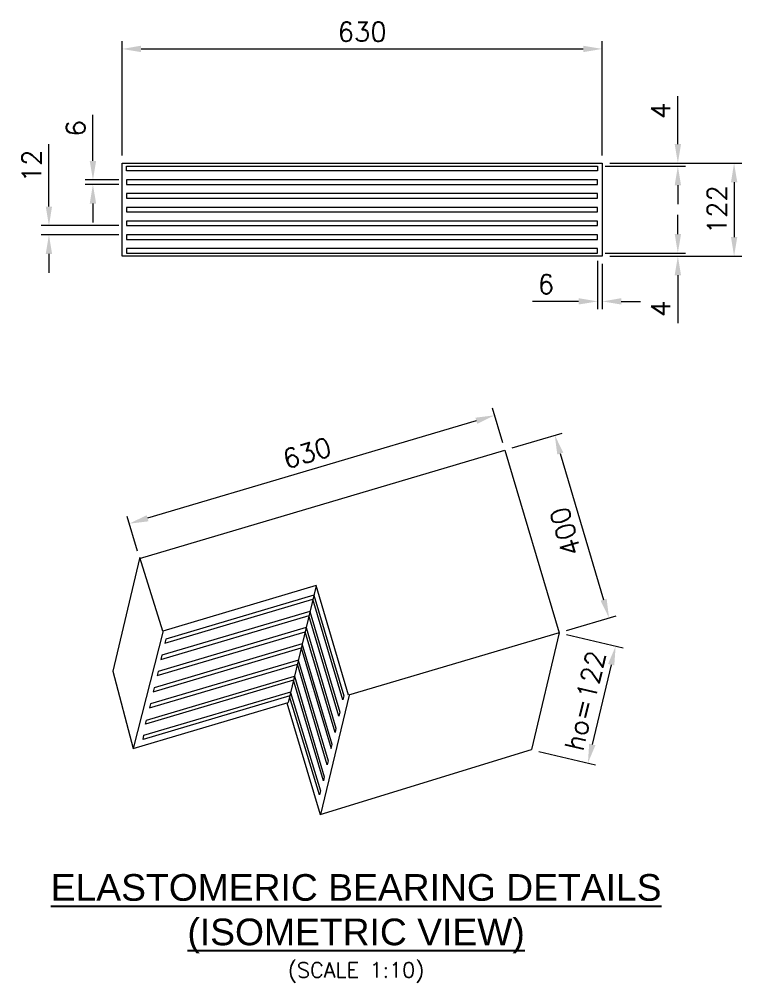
# Model space of a CAD drawing. Extents: x 2542500 to 2835796, y -294794 to -159040.
# Drawn here: x 2645017 to 2645965, y -201421 to -200156 of the extents above; entities that cross this region are included whole.
import ezdxf
from ezdxf.enums import TextEntityAlignment as Align

# ---------------------------------------------------------------- set-up
doc = ezdxf.new("R2010")
doc.units = 0
doc.header["$LTSCALE"] = 8
doc.header["$MEASUREMENT"] = 0
doc.header["$PDMODE"] = 35
doc.layers.get('0').update_dxf_attribs({"color": 22, "linetype": 'CONTINUOUS'})
doc.layers.get('DEFPOINTS').update_dxf_attribs({"linetype": 'CONTINUOUS'})
for name, color, linetype, lineweight in [('beams', 3, 'CONTINUOUS', 20), ('DIMENSION', 8, 'CONTINUOUS', 18), ('HATCH SOLID', 253, 'CONTINUOUS', 5), ('R_HATCH SOLID', 253, 'CONTINUOUS', 5), ('TEXT G', 7, 'CONTINUOUS', 18)]:
    doc.layers.add(name, color=color, linetype=linetype, lineweight=lineweight)
doc.layers.add('TEXT M', color=1, linetype='CONTINUOUS')
doc.styles.add('ARIEL', font='arial.ttf')
doc.styles.add('ROMANS', font='romans.shx')
doc.dimstyles.new('DIM-10', dxfattribs={"dimscale": 10, "dimtxt": 2.5, "dimasz": 2.5, "dimexe": 1, "dimexo": 1, "dimgap": 1, "dimtad": 1, "dimdec": 0, "dimzin": 0, "dimdsep": 46, "dimtxsty": 'ROMANS', "dimcen": 1, "dimclrd": 256, "dimclre": 256, "dimclrt": 7, "dimadec": 0, "dimazin": 0, "dimtfac": 1, "dimtdec": 0, "dimtofl": 0, "dimtmove": 0, "dimatfit": 3, "dimfxl": 1, "dimtolj": 1, "dimtzin": 0, "dimlwd": 9, "dimlwe": 5, "dimarcsym": 0})

# ---------------------------------------------------------------- blocks, each defined once
blk = doc.blocks.new('*D133')
at = {"layer": 'DEFPOINTS', "color": 0, "transparency": 16777216}
for p in [(2645725.2, -200961.3), (2645688.9, -201114.7), (2645763, -201132.2)]:
    blk.add_point(p, dxfattribs=at)
at = {"layer": 'DIMENSION', "lineweight": 5, "transparency": 16777216}
for p, q in [((2645735, -200963.6), (2645809.1, -200981.2)), ((2645698.7, -201117), (2645772.8, -201134.5))]:
    blk.add_line(p, q, dxfattribs=at)
at = {"layer": 'DIMENSION', "lineweight": 9, "transparency": 16777216}
blk.add_line((2645793.6, -201003.2), (2645768.8, -201107.9), dxfattribs=at)
at = {"layer": 'DIMENSION', "transparency": 16777216}
for points in [[(2645789.5, -201002.2), (2645797.6, -201004.2), (2645799.4, -200978.9)], [(2645764.7, -201106.9), (2645772.9, -201108.9), (2645763, -201132.2)]]:
    blk.add_solid(points, dxfattribs=at)
at = {"layer": 'DIMENSION', "color": 7, "transparency": 16777216, "insert": (2645759.3, -201050.4), "char_height": 25, "attachment_point": 5, "rotation": 76.6772, "style": 'ROMANS'}
blk.add_mtext('\\A1;ho=122', dxfattribs=at)
blk = doc.blocks.new('*D134')
at = {"layer": 'DEFPOINTS', "color": 0, "transparency": 16777216}
for p in [(2645654.1, -200721.6), (2645161.2, -200818.2), (2645174.8, -200863.8)]:
    blk.add_point(p, dxfattribs=at)
at = {"layer": 'DIMENSION', "lineweight": 5, "transparency": 16777216}
for p, q in [((2645651.3, -200712.1), (2645637.8, -200666.4)), ((2645171.9, -200854.3), (2645158.4, -200808.6))]:
    blk.add_line(p, q, dxfattribs=at)
at = {"layer": 'DIMENSION', "lineweight": 9, "transparency": 16777216}
blk.add_line((2645616.6, -200683.1), (2645185.2, -200811.1), dxfattribs=at)
at = {"layer": 'DIMENSION', "transparency": 16777216}
for points in [[(2645615.4, -200679.1), (2645617.8, -200687.1), (2645640.6, -200676)], [(2645184, -200807.1), (2645186.4, -200815.1), (2645161.2, -200818.2)]]:
    blk.add_solid(points, dxfattribs=at)
at = {"layer": 'DIMENSION', "color": 7, "transparency": 16777216, "insert": (2645394.5, -200725.5), "char_height": 25, "attachment_point": 5, "rotation": 16.5225, "style": 'ROMANS'}
blk.add_mtext('\\A1;630', dxfattribs=at)
blk = doc.blocks.new('*D135')
at = {"layer": 'DEFPOINTS', "color": 0, "transparency": 16777216}
for p in [(2645654.1, -200721.6), (2645790.7, -200941.9), (2645725.2, -200961.3)]:
    blk.add_point(p, dxfattribs=at)
at = {"layer": 'DIMENSION', "lineweight": 5, "transparency": 16777216}
for p, q in [((2645663.7, -200718.8), (2645729.2, -200699.4)), ((2645734.8, -200958.5), (2645800.3, -200939.1))]:
    blk.add_line(p, q, dxfattribs=at)
at = {"layer": 'DIMENSION', "lineweight": 9, "transparency": 16777216}
blk.add_line((2645726.7, -200726.2), (2645783.6, -200917.9), dxfattribs=at)
at = {"layer": 'DIMENSION', "transparency": 16777216}
for points in [[(2645722.8, -200727.4), (2645730.7, -200725), (2645719.6, -200702.2)], [(2645779.6, -200919.1), (2645787.6, -200916.7), (2645790.7, -200941.9)]]:
    blk.add_solid(points, dxfattribs=at)
at = {"layer": 'DIMENSION', "color": 7, "transparency": 16777216, "insert": (2645733.6, -200828.5), "char_height": 25, "attachment_point": 5, "rotation": 106.5215, "style": 'ROMANS'}
blk.add_mtext('\\A1;400', dxfattribs=at)
blk = doc.blocks.new('*D136')
at = {"layer": 'DEFPOINTS', "color": 0, "transparency": 16777216}
for p in [(2645781.8, -200195.2), (2645151.8, -200345.1), (2645781.8, -200345.1)]:
    blk.add_point(p, dxfattribs=at)
at = {"layer": 'DIMENSION', "lineweight": 5, "transparency": 16777216}
for p, q in [((2645151.8, -200335.1), (2645151.8, -200185.2)), ((2645781.8, -200335.1), (2645781.8, -200185.2))]:
    blk.add_line(p, q, dxfattribs=at)
at = {"layer": 'DIMENSION', "lineweight": 9, "transparency": 16777216}
blk.add_line((2645176.8, -200195.2), (2645756.8, -200195.2), dxfattribs=at)
at = {"layer": 'DIMENSION', "transparency": 16777216}
for points in [[(2645176.8, -200191), (2645176.8, -200199.4), (2645151.8, -200195.2)], [(2645756.8, -200191), (2645756.8, -200199.4), (2645781.8, -200195.2)]]:
    blk.add_solid(points, dxfattribs=at)
at = {"layer": 'DIMENSION', "color": 7, "transparency": 16777216, "insert": (2645466.8, -200172.7), "char_height": 25, "attachment_point": 5, "style": 'ROMANS'}
blk.add_mtext('\\A1;630', dxfattribs=at)
blk = doc.blocks.new('*D137')
at = {"layer": 'DEFPOINTS', "color": 0, "transparency": 16777216}
for p in [(2645775.8, -200349.1), (2645781.8, -200345.1), (2645881, -200345.1)]:
    blk.add_point(p, dxfattribs=at)
at = {"layer": 'DIMENSION', "lineweight": 9, "transparency": 16777216}
for p, q in [((2645881, -200320.1), (2645881, -200257.3)), ((2645881, -200374.1), (2645881, -200399.1))]:
    blk.add_line(p, q, dxfattribs=at)
at = {"layer": 'DIMENSION', "lineweight": 5, "transparency": 16777216}
for p, q in [((2645785.8, -200349.1), (2645891, -200349.1)), ((2645791.8, -200345.1), (2645891, -200345.1))]:
    blk.add_line(p, q, dxfattribs=at)
at = {"layer": 'DIMENSION', "transparency": 16777216}
for points in [[(2645876.9, -200320.1), (2645885.2, -200320.1), (2645881, -200345.1)], [(2645876.9, -200374.1), (2645885.2, -200374.1), (2645881, -200349.1)]]:
    blk.add_solid(points, dxfattribs=at)
at = {"layer": 'DIMENSION', "color": 7, "transparency": 16777216, "insert": (2645858.5, -200276.2), "char_height": 25, "attachment_point": 5, "rotation": 90, "style": 'ROMANS'}
blk.add_mtext('\\A1;4', dxfattribs=at)
blk = doc.blocks.new('*D138')
at = {"layer": 'DEFPOINTS', "color": 0, "transparency": 16777216}
for p in [(2645055.9, -200427.1), (2645157.8, -200427.1), (2645157.8, -200439.1)]:
    blk.add_point(p, dxfattribs=at)
at = {"layer": 'DIMENSION', "lineweight": 9, "transparency": 16777216}
for p, q in [((2645055.9, -200402.1), (2645055.9, -200320.2)), ((2645055.9, -200464.1), (2645055.9, -200489.1))]:
    blk.add_line(p, q, dxfattribs=at)
at = {"layer": 'DIMENSION', "lineweight": 5, "transparency": 16777216}
for p, q in [((2645147.8, -200427.1), (2645045.9, -200427.1)), ((2645147.8, -200439.1), (2645045.9, -200439.1))]:
    blk.add_line(p, q, dxfattribs=at)
at = {"layer": 'DIMENSION', "transparency": 16777216}
for points in [[(2645051.7, -200402.1), (2645060, -200402.1), (2645055.9, -200427.1)], [(2645051.7, -200464.1), (2645060, -200464.1), (2645055.9, -200439.1)]]:
    blk.add_solid(points, dxfattribs=at)
at = {"layer": 'DIMENSION', "color": 7, "transparency": 16777216, "insert": (2645033.4, -200348.7), "char_height": 25, "attachment_point": 5, "rotation": 90, "style": 'ROMANS'}
blk.add_mtext('\\A1;12', dxfattribs=at)
blk = doc.blocks.new('*D139')
at = {"layer": 'DEFPOINTS', "color": 0, "transparency": 16777216}
for p in [(2645113.6, -200367.1), (2645157.8, -200367.1), (2645157.8, -200373.1)]:
    blk.add_point(p, dxfattribs=at)
at = {"layer": 'DIMENSION', "lineweight": 9, "transparency": 16777216}
for p, q in [((2645113.6, -200342.1), (2645113.6, -200281.6)), ((2645113.6, -200398.1), (2645113.6, -200423.1))]:
    blk.add_line(p, q, dxfattribs=at)
at = {"layer": 'DIMENSION', "lineweight": 5, "transparency": 16777216}
for p, q in [((2645147.8, -200367.1), (2645103.6, -200367.1)), ((2645147.8, -200373.1), (2645103.6, -200373.1))]:
    blk.add_line(p, q, dxfattribs=at)
at = {"layer": 'DIMENSION', "transparency": 16777216}
for points in [[(2645109.4, -200342.1), (2645117.8, -200342.1), (2645113.6, -200367.1)], [(2645109.4, -200398.1), (2645117.8, -200398.1), (2645113.6, -200373.1)]]:
    blk.add_solid(points, dxfattribs=at)
at = {"layer": 'DIMENSION', "color": 7, "transparency": 16777216, "insert": (2645091.1, -200299.4), "char_height": 25, "attachment_point": 5, "rotation": 90, "style": 'ROMANS'}
blk.add_mtext('\\A1;6', dxfattribs=at)
blk = doc.blocks.new('*D140')
at = {"layer": 'DEFPOINTS', "color": 0, "transparency": 16777216}
for p in [(2645775.8, -200463.1), (2645781.8, -200467.1), (2645881, -200467.1)]:
    blk.add_point(p, dxfattribs=at)
at = {"layer": 'DIMENSION', "lineweight": 9, "transparency": 16777216}
for p, q in [((2645881, -200438.1), (2645881, -200413.1)), ((2645881, -200492.1), (2645881, -200555))]:
    blk.add_line(p, q, dxfattribs=at)
at = {"layer": 'DIMENSION', "lineweight": 5, "transparency": 16777216}
for p, q in [((2645785.8, -200463.1), (2645891, -200463.1)), ((2645791.8, -200467.1), (2645891, -200467.1))]:
    blk.add_line(p, q, dxfattribs=at)
at = {"layer": 'DIMENSION', "transparency": 16777216}
for points in [[(2645876.9, -200438.1), (2645885.2, -200438.1), (2645881, -200463.1)], [(2645876.9, -200492.1), (2645885.2, -200492.1), (2645881, -200467.1)]]:
    blk.add_solid(points, dxfattribs=at)
at = {"layer": 'DIMENSION', "color": 7, "transparency": 16777216, "insert": (2645858.5, -200536.1), "char_height": 25, "attachment_point": 5, "rotation": 90, "style": 'ROMANS'}
blk.add_mtext('\\A1;4', dxfattribs=at)
blk = doc.blocks.new('*D141')
at = {"layer": 'DEFPOINTS', "color": 0, "transparency": 16777216}
for p in [(2645781.8, -200345.1), (2645781.8, -200467.1), (2645954.8, -200467.1)]:
    blk.add_point(p, dxfattribs=at)
at = {"layer": 'DIMENSION', "lineweight": 5, "transparency": 16777216}
for p, q in [((2645791.8, -200345.1), (2645964.8, -200345.1)), ((2645791.8, -200467.1), (2645964.8, -200467.1))]:
    blk.add_line(p, q, dxfattribs=at)
at = {"layer": 'DIMENSION', "lineweight": 9, "transparency": 16777216}
blk.add_line((2645954.8, -200370.1), (2645954.8, -200442.1), dxfattribs=at)
at = {"layer": 'DIMENSION', "transparency": 16777216}
for points in [[(2645950.7, -200370.1), (2645959, -200370.1), (2645954.8, -200345.1)], [(2645950.7, -200442.1), (2645959, -200442.1), (2645954.8, -200467.1)]]:
    blk.add_solid(points, dxfattribs=at)
at = {"layer": 'DIMENSION', "color": 7, "transparency": 16777216, "insert": (2645932.3, -200406.1), "char_height": 25, "attachment_point": 5, "rotation": 90, "style": 'ROMANS'}
blk.add_mtext('\\A1;122', dxfattribs=at)
blk = doc.blocks.new('*D142')
at = {"layer": 'DEFPOINTS', "color": 0, "transparency": 16777216}
for p in [(2645775.8, -200463.1), (2645781.8, -200467.1), (2645775.8, -200526.5)]:
    blk.add_point(p, dxfattribs=at)
at = {"layer": 'DIMENSION', "lineweight": 5, "transparency": 16777216}
for p, q in [((2645775.8, -200473.1), (2645775.8, -200536.5)), ((2645781.8, -200477.1), (2645781.8, -200536.5))]:
    blk.add_line(p, q, dxfattribs=at)
at = {"layer": 'DIMENSION', "lineweight": 9, "transparency": 16777216}
for p, q in [((2645750.8, -200526.5), (2645690.3, -200526.5)), ((2645806.8, -200526.5), (2645831.8, -200526.5))]:
    blk.add_line(p, q, dxfattribs=at)
at = {"layer": 'DIMENSION', "transparency": 16777216}
for points in [[(2645750.8, -200522.3), (2645750.8, -200530.6), (2645775.8, -200526.5)], [(2645806.8, -200522.3), (2645806.8, -200530.6), (2645781.8, -200526.5)]]:
    blk.add_solid(points, dxfattribs=at)
at = {"layer": 'DIMENSION', "color": 7, "transparency": 16777216, "insert": (2645708, -200504), "char_height": 25, "attachment_point": 5, "style": 'ROMANS'}
blk.add_mtext('\\A1;6', dxfattribs=at)

msp = doc.modelspace()

# ---------------------------------------------------------------- linework, layer by layer
at = {"color": 1, "lineweight": 13}
for centre in [(2645405.6, -201016.7), (2645402.7, -201028.8), (2645400.5, -201037.9), (2645394.1, -201064.5), (2645391.8, -201074)]:
    msp.add_arc(centre, 0.0342, 16.5215, 106.5215, dxfattribs=at)
at = {"layer": 'beams', "lineweight": 13}
for p, q in [((2645174.8, -200863.8), (2645139.5, -201011.9)), ((2645406.4, -200899.6), (2645369.7, -201052.9)), ((2645205.9, -200958.9), (2645166.6, -201113.1)), ((2645725.1, -200961.3), (2645688.9, -201114.7)), ((2645139.5, -201011.9), (2645166.6, -201113.1)), ((2645449.6, -201043.1), (2645412.1, -201199.7)), ((2645166.6, -201113.1), (2645369.7, -201052.9)), ((2645368.2, -201053.4), (2645411.9, -201199.8)), ((2645411.9, -201199.8), (2645688.9, -201114.7))]:
    msp.add_line(p, q, dxfattribs=at)
msp.add_lwpolyline([(2645151.8, -200345.1), (2645781.8, -200345.1), (2645781.8, -200467.1), (2645151.8, -200467.1)], close=True, dxfattribs=at)
at = {"layer": 'beams', "lineweight": 13, "flags": 128}
for points in [[(2645174.8, -200863.8), (2645654.1, -200721.6), (2645725.2, -200961.3), (2645449.1, -201043.2), (2645406.4, -200899.4), (2645205.1, -200959.1)], [(2645205.1, -200959.1), (2645175.1, -200862.5)]]:
    msp.add_lwpolyline(points, dxfattribs=at)
at = {"layer": 'HATCH SOLID', "lineweight": 13}
for p, q in [((2645192.8, -201038.7), (2645386.9, -200981.1)), ((2645388.2, -200975.8), (2645194.1, -201033.4)), ((2645386.9, -200981.1), (2645426.1, -201113.3)), ((2645427.4, -201107.9), (2645388.2, -200975.8)), ((2645421, -201134.6), (2645381.8, -201002.5)), ((2645383, -200997.1), (2645422.2, -201129.3)), ((2645183.9, -201075.9), (2645378, -201018.4)), ((2645378, -201018.4), (2645417.2, -201150.5)), ((2645376.7, -201023.7), (2645182.7, -201081.2)), ((2645415.9, -201155.8), (2645376.7, -201023.7)), ((2645371.8, -201044.2), (2645179.3, -201101.2)), ((2645180.6, -201095.9), (2645373.1, -201038.8)), ((2645194.1, -201033.4), (2645192.8, -201038.7)), ((2645372.9, -201039.5), (2645412.2, -201168.9)), ((2645411, -201174.2), (2645371.6, -201044.9)), ((2645182.7, -201081.2), (2645183.9, -201075.9)), ((2645179.3, -201101.2), (2645180.6, -201095.9)), ((2645426.1, -201113.3), (2645427.4, -201107.9)), ((2645422.2, -201129.3), (2645421, -201134.6)), ((2645417.2, -201150.5), (2645415.9, -201155.8)), ((2645412.2, -201168.9), (2645411, -201174.2))]:
    msp.add_line(p, q, dxfattribs=at)
at = {"layer": 'HATCH SOLID', "lineweight": 13, "flags": 128}
for points in [[(2645403.4, -200912), (2645209.3, -200969.6), (2645208, -200974.9), (2645402.1, -200917.3)], [(2645403.4, -200912.1), (2645442.6, -201044.2), (2645441.3, -201049.5), (2645402.1, -200917.4)], [(2645398.3, -200933.3), (2645204.2, -200990.9), (2645202.9, -200996.2), (2645397.1, -200938.6)], [(2645398.3, -200933.3), (2645437.5, -201065.5), (2645436.2, -201070.8), (2645397, -200938.7)], [(2645393.3, -200954.5), (2645199.1, -201012.1), (2645197.9, -201017.4), (2645392, -200959.9)], [(2645393.2, -200954.6), (2645432.4, -201086.7), (2645431.2, -201092), (2645392, -200959.9)], [(2645383.1, -200997.1), (2645189, -201054.6), (2645187.7, -201060), (2645381.8, -201002.4)]]:
    msp.add_lwpolyline(points, dxfattribs=at)
at = {"layer": 'R_HATCH SOLID', "flags": 128}
for points in [[(2645157.8, -200349.1), (2645775.8, -200349.1), (2645775.8, -200355.1), (2645157.8, -200355.1)], [(2645157.8, -200373.1), (2645775.8, -200373.1), (2645775.8, -200367.1), (2645157.8, -200367.1)], [(2645157.8, -200391.1), (2645775.8, -200391.1), (2645775.8, -200385.1), (2645157.8, -200385.1)], [(2645157.8, -200409.1), (2645775.8, -200409.1), (2645775.8, -200403.1), (2645157.8, -200403.1)], [(2645157.8, -200427.1), (2645775.8, -200427.1), (2645775.8, -200421.1), (2645157.8, -200421.1)], [(2645157.8, -200445.1), (2645775.8, -200445.1), (2645775.8, -200439.1), (2645157.8, -200439.1)], [(2645157.8, -200463.1), (2645775.8, -200463.1), (2645775.8, -200457.1), (2645157.8, -200457.1)]]:
    msp.add_lwpolyline(points, close=True, dxfattribs=at)

# ---------------------------------------------------------------- texts
at = {"layer": 'TEXT G', "style": 'ROMANS'}
msp.add_text('(SCALE 1:10)', height=20, dxfattribs=at).set_placement((2645458.9, -201393.9), align=Align.TOP_CENTER)
at = {"layer": 'TEXT M', "insert": (2645458.9, -201381.9), "char_height": 35, "width": 1132.649, "attachment_point": 8, "style": 'ARIEL'}
msp.add_mtext('{\\LELASTOMERIC BEARING DETAILS\\P(ISOMETRIC VIEW)}', dxfattribs=at)

# ---------------------------------------------------------------- dimensions: what is measured, and where the dimension line sits
at = {"layer": 'DIMENSION'}
for base, p1, p2, picture, middle in [((2645781.8, -200195.2), (2645151.8, -200345.1), (2645781.8, -200345.1), '*D136', (2645466.8, -200172.7)), ((2645775.8, -200526.5), (2645781.8, -200467.1), (2645775.8, -200463.1), '*D142', (2645708, -200504))]:
    dim = msp.add_linear_dim(base=base, p1=p1, p2=p2, dimstyle='DIM-10', dxfattribs=at)
    dim.commit()
    dim.dimension.update_dxf_attribs({"geometry": picture, "text_midpoint": middle})
for base, p1, p2, angle, picture, middle in [((2645881, -200345.1), (2645775.8, -200349.1), (2645781.8, -200345.1), 90, '*D137', (2645858.5, -200276.2)), ((2645113.6, -200367.1), (2645157.8, -200373.1), (2645157.8, -200367.1), 90, '*D139', (2645091.1, -200299.4)), ((2645055.9, -200427.1), (2645157.8, -200439.1), (2645157.8, -200427.1), 90, '*D138', (2645033.4, -200348.7)), ((2645954.8, -200467.1), (2645781.8, -200345.1), (2645781.8, -200467.1), 90, '*D141', (2645932.3, -200406.1)), ((2645881, -200467.1), (2645775.8, -200463.1), (2645781.8, -200467.1), 270, '*D140', (2645858.5, -200536.1))]:
    dim = msp.add_linear_dim(base=base, p1=p1, p2=p2, angle=angle, dimstyle='DIM-10', dxfattribs=at)
    dim.commit()
    dim.dimension.update_dxf_attribs({"geometry": picture, "text_midpoint": middle})
for p2, distance, text, picture, middle in [((2645174.8, -200863.8), -47.6, '630', '*D134', (2645394.5, -200725.5)), ((2645725.2, -200961.3), 68.3, '400', '*D135', (2645733.6, -200828.5))]:
    dim = msp.add_aligned_dim(p1=(2645654.1, -200721.6), p2=p2, distance=distance, text=text, dimstyle='DIM-10', dxfattribs=at)
    dim.commit()
    dim.dimension.update_dxf_attribs({"geometry": picture, "text_midpoint": middle})
dim = msp.add_linear_dim(base=(2645763, -201132.2), p1=(2645725.2, -200961.3), p2=(2645688.9, -201114.7), angle=256.6772, text='ho=122', dimstyle='DIM-10', dxfattribs=at)
dim.commit()
dim.dimension.update_dxf_attribs({"geometry": '*D133', "text_midpoint": (2645781.2, -201055.5), "dimtype": 161})

doc.saveas('drawing.dxf')
